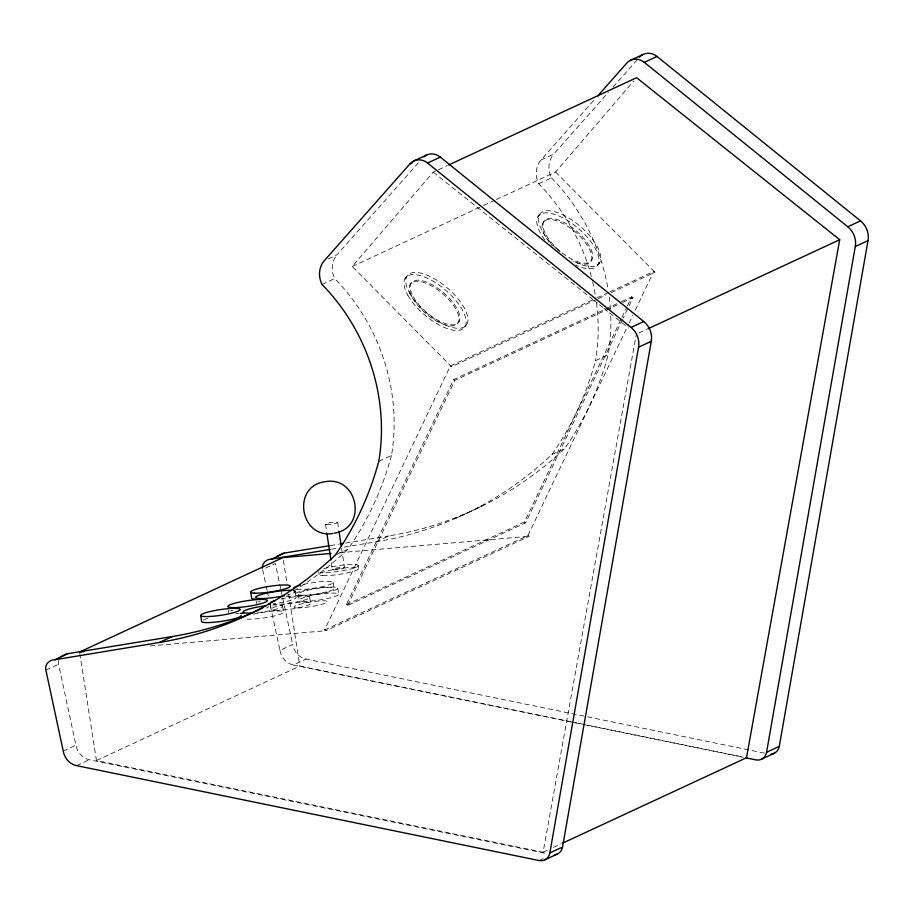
<?xml version="1.0" encoding="UTF-8"?>
<svg xmlns="http://www.w3.org/2000/svg" width="914" height="914" viewBox="0 0 914 914"><rect width="100%" height="100%" fill="white"/><g stroke="black" fill="none" stroke-linecap="round" stroke-linejoin="round"><path stroke-width="0.69" stroke-dasharray="4.57 3.43" d="M58.622 660.342L58.599 664.215L75.942 745.139A16.589 14.773 65.1 0 0 89.286 759.728L547.623 853.779M79.792 653.464L96.45 760.562L543.11 852.214L636.064 335.587M324.561 629.963L527.949 535.501L529.206 536.289L325.818 630.751L324.561 629.963L450.316 365.977L595.768 298.421M622.571 319.489L525.744 522.774L347.583 605.525L346.315 604.748L453.573 379.584L620.115 302.226M347.583 605.525L454.841 380.361L621.371 303.014M346.315 604.748L524.476 521.997L621.314 318.7M621.931 317.421L626.833 307.127M627.45 305.836L631.734 296.833L632.991 297.61L623.188 318.198M527.949 535.501L628.546 324.31M629.152 323.03L632.842 315.296M635.287 310.143L653.693 271.515L654.95 272.292L611.192 292.629M597.025 299.198L451.573 366.765L352.233 266.488L433.202 172.175L437.063 170.381M405.131 278.382L406.947 276.257M410.203 284.265L411.117 283.203M496.405 199.526L555.609 172.026L633.825 80.923M537.969 216.687L539.786 214.562M543.03 222.57L543.944 221.508M458.051 322.871L458.965 321.808M464.94 326.629L466.768 324.516M590.89 261.175L591.792 260.113M597.779 264.934L599.595 262.821M328.126 258.891L337.026 254.755L418.909 162.212M591.324 276.519A187.987 167.411 65.1 0 0 538.757 183.794A21.33 19 65.1 0 1 541.042 159.996L594.694 99.363M541.042 159.996L553.758 154.089L608.347 92.394M613.043 87.081L638.463 58.359M438.354 169.775L447.369 165.594M352.233 266.488L482.238 206.096M483.529 205.501L495.114 200.12M322.025 284.46L334.741 278.553A21.33 19 65.1 0 1 337.026 254.755M538.757 183.794L551.462 177.887A21.33 19 65.1 0 1 553.758 154.089M597.059 297.827L608.644 292.446M609.924 291.84L653.693 271.515M598.316 298.604L606.039 295.016M621.406 301.631L631.734 296.833M622.663 302.408L632.991 297.61M638.897 332.982L646.621 329.394M378.796 461.307L391.5 455.401A187.987 167.411 65.1 0 0 334.741 278.553M344.03 547.12L376.077 541.831A419.515 373.586 65.1 0 0 551.953 454.487A329.657 293.565 65.1 0 0 595.528 360.642L608.233 354.735A187.987 167.411 65.1 0 0 610.643 312.839M45.883 670.122L58.599 664.215M336.501 554.558L347.937 549.234A329.657 293.565 65.1 0 0 391.5 455.401M551.953 454.487L564.669 448.58A329.657 293.565 65.1 0 0 608.233 354.735M376.077 541.831L388.781 535.935A419.515 373.586 65.1 0 0 564.669 448.58M455.492 518.398L468.208 512.491M470.504 511.406L483.209 505.499M63.237 751.045L75.942 745.139M270.384 605.731L279.958 650.38L292.674 644.473A16.589 14.773 65.1 0 0 306.019 659.074L764.344 753.113M76.57 765.635L89.286 759.728M279.958 650.38A16.589 14.773 65.1 0 0 293.303 664.969L306.019 659.074M96.45 760.562L299.826 666.1L570.622 721.66M543.11 852.214L548.263 849.826M553.416 847.427L561.139 843.839M539.1 860.542L545.452 857.595M330.274 545.589L338.637 544.207M345.606 543.065L388.781 535.935M331.496 549.2L338.466 548.046M339.562 552.696L529.206 536.289M150.33 645.924L325.818 630.751M572.015 721.946L743.699 757.18M293.303 664.969L582.561 724.322M583.955 724.619L743.253 757.306M450.316 365.977L451.573 366.765M453.573 379.584L454.841 380.361M524.476 521.997L525.744 522.774M433.202 172.175L592.798 299.461M593.917 300.352L598.373 303.916M599.493 304.808L602.84 307.481M603.96 308.372L608.416 311.925M609.535 312.817L628.512 327.955M555.609 172.026L654.95 272.292M280.712 588.673L275.32 563.55L262.615 569.456L265.905 584.8M281.009 590.067L292.674 644.473M266.203 586.205L267.105 590.387M267.402 591.781L268.293 595.962M283.397 560.408L287.122 584.366M288.653 594.226L299.826 666.1M358.139 565.343L358.596 568.359M337.654 522.328L338.888 530.554M341.585 548.366L344.487 567.548M337.734 587.965L338.648 593.997M325.51 524.282L326.755 532.508M331.325 562.658L332.353 569.513M333.164 582.229L334.078 588.25M318.7 571.718L319.157 574.735M309.652 597.071L310.566 603.103M298.295 594.351L299.209 600.372M295.153 591.255L296.067 597.288M293.725 588.605L294.639 594.637M282.575 605.856L283.489 611.889M270.213 603.446L271.127 609.478M256.263 601.252L256.628 603.663M228.42 610.335L228.786 612.746M347.937 549.234A419.515 373.586 65.1 0 1 293.04 591.427M286.105 596.522A20.028 2.845 -8.6 0 1 295.005 598.67A20.028 2.845 -8.6 0 1 273.023 603.8M258.354 601.938A20.028 2.845 -8.6 0 1 260.444 601.115M238.748 613.5A20.028 2.845 -8.6 0 1 235.869 613.648M230.511 611.02A20.028 2.845 -8.6 0 1 232.602 610.198M268.225 606.37A20.028 2.845 -8.6 0 1 266.5 608.096M203.365 619.966A20.028 2.845 -8.6 0 1 208.312 618.275M253.521 614.139A20.028 2.845 -8.6 0 1 281.592 611.18A20.028 2.845 -8.6 0 1 270.727 616.744A20.028 2.845 -8.6 0 1 244.666 618.664M280.975 599.024A20.028 2.845 -8.6 0 1 307.138 596.282A20.028 2.845 -8.6 0 1 300.58 601.104A20.028 2.845 -8.6 0 1 273.777 604.314M303.197 584.469A20.028 2.845 -8.6 0 1 330.137 581.395A20.028 2.845 -8.6 0 1 324.504 586.16A20.028 2.845 -8.6 0 1 297.29 589.473M272.623 605.102A20.028 2.845 -8.6 0 1 280.769 607.627A20.028 2.845 -8.6 0 1 255.749 612.791M293.314 590.558A20.028 2.845 -8.6 0 1 286.893 595.094M323.876 568.737A20.028 2.845 -8.6 0 1 352.838 564.429A20.028 2.845 -8.6 0 1 350.976 568.896A20.028 2.845 -8.6 0 1 322.265 572.587M551.462 177.887A187.987 167.411 65.1 0 1 608.244 290.309M609.215 296.924A187.987 167.411 65.1 0 1 610.575 311.514M592.638 281.74A187.987 167.411 65.1 0 1 595.745 297.53M596.499 302.831A187.987 167.411 65.1 0 1 595.528 360.642M556.489 248.677A38.514 16.235 40.6 0 1 547.943 210.746A38.514 16.235 40.6 0 1 598.087 248.231A38.514 16.235 40.6 0 1 571.593 259.964M560.293 252.001A38.514 16.235 40.6 0 1 557.426 249.522M549.154 241.993A30.802 12.99 40.6 0 1 552.97 219.828A30.802 12.99 40.6 0 1 589.633 249.408A30.802 12.99 40.6 0 1 573.078 261.29M552.444 245.877A30.802 12.99 40.6 0 1 550.731 243.935M544.824 239.925A38.514 16.235 40.6 0 1 551.028 213.385A38.514 16.235 40.6 0 1 596.362 250.55A38.514 16.235 40.6 0 1 575.523 265.094M297.061 607.89A16.943 2.308 -9.3 0 0 325.91 602.886A16.943 2.308 -9.3 0 0 309.172 602.269A16.943 2.308 -9.3 0 0 297.061 607.89M322.722 575.603A20.028 2.845 -8.6 0 0 356.883 570.085A20.028 2.845 -8.6 0 0 337.038 568.965A20.028 2.845 -8.6 0 0 322.722 575.603M298.204 595.505A20.028 2.845 -8.6 0 0 332.353 589.976A20.028 2.845 -8.6 0 0 312.519 588.856A20.028 2.845 -8.6 0 0 298.204 595.505M302.774 601.241A20.028 2.845 -8.6 0 0 336.923 595.722A20.028 2.845 -8.6 0 0 317.089 594.603A20.028 2.845 -8.6 0 0 302.774 601.241M274.691 610.346A20.028 2.845 -8.6 0 0 308.841 604.828A20.028 2.845 -8.6 0 0 288.995 603.697A20.028 2.845 -8.6 0 0 274.691 610.346M301.86 595.22A20.028 2.845 -8.6 0 0 336.009 589.69A20.028 2.845 -8.6 0 0 316.175 588.57A20.028 2.845 -8.6 0 0 301.86 595.22M333.45 569.788A6.158 0.88 -8.6 0 0 343.961 568.085A6.158 0.88 -8.6 0 0 337.86 567.743A6.158 0.88 -8.6 0 0 333.45 569.788M326.606 524.556A6.158 0.88 -8.6 0 0 337.117 522.854A6.158 0.88 -8.6 0 0 331.017 522.511A6.158 0.88 -8.6 0 0 326.606 524.556M409.746 293.303A38.514 16.235 40.6 0 0 463.558 327.338A38.514 16.235 40.6 0 0 437.269 280.518A38.514 16.235 40.6 0 0 409.746 293.303M412.443 297.895A30.802 12.99 40.6 0 0 455.492 325.133A30.802 12.99 40.6 0 0 434.458 287.67A30.802 12.99 40.6 0 0 412.443 297.895M546.184 235.138A30.802 12.99 40.6 0 0 589.233 262.375A30.802 12.99 40.6 0 0 568.2 224.913A30.802 12.99 40.6 0 0 546.184 235.138M413.345 296.833A30.802 12.99 40.6 0 0 456.406 324.07A30.802 12.99 40.6 0 0 435.361 286.608A30.802 12.99 40.6 0 0 413.345 296.833M407.93 295.416A38.514 16.235 40.6 0 0 461.741 329.463A38.514 16.235 40.6 0 0 435.441 282.632A38.514 16.235 40.6 0 0 407.93 295.416"/><path stroke-width="1.37" d="M262.432 568.142C261.918 563.07 266.739 558.957 271.595 559.094L330.103 549.428M549.84 852.945L638.566 347.183A19.183 17.08 65.1 0 0 631.048 327.429L427.581 163.023A14.818 13.196 65.1 0 0 409.963 163.869L324.321 260.661A21.33 19 65.1 0 0 322.025 284.46A187.987 167.411 65.1 0 1 378.796 461.307A329.657 293.565 65.1 0 1 335.232 555.141A419.515 373.586 65.1 0 1 159.344 642.496L54.874 659.748C49.493 659.531 44.443 664.672 45.883 670.122L63.237 751.045A16.589 14.773 65.1 0 0 76.57 765.635L539.1 860.542A10.854 9.666 65.1 0 0 549.84 852.945L562.544 847.038L651.282 341.276A19.183 17.08 65.1 0 0 643.764 321.522L440.297 157.117A14.818 13.196 65.1 0 0 423.81 156.831M746.041 757.877L755.832 759.877A10.854 9.666 65.1 0 0 766.56 752.279L855.298 246.517A19.183 17.08 65.1 0 0 847.781 226.763L644.313 62.358A14.818 13.196 65.1 0 0 626.684 63.203L597.516 96.176M770.993 754.153A10.854 9.666 65.1 0 0 779.276 746.372L868.014 240.622A19.183 17.08 65.1 0 0 860.497 220.857L657.017 56.451A14.818 13.196 65.1 0 0 639.4 57.296M448.648 165L636.59 77.701L839.703 239.719L746.498 757.752L562.418 843.245M60.347 657.006L66.151 653.967L172.06 636.59A419.515 373.586 65.1 0 0 262.764 607.981M277.079 556.352L282.883 553.313L328.88 545.818M413.734 161.001L426.45 155.094M630.466 60.335L643.182 54.429M409.963 163.869L412.5 162.681M427.581 163.023L440.297 157.117M644.313 62.358L657.017 56.451M631.048 327.429L643.764 321.522M847.781 226.763L860.497 220.857M647.912 328.8L839.703 239.719M638.566 347.183L651.282 341.276M855.298 246.517L868.014 240.622M54.874 659.748L67.579 653.853M271.595 559.094L284.311 553.187M159.344 642.496L172.06 636.59M766.56 752.279L779.276 746.372M545.007 859.766L557.723 853.859M761.739 759.1L774.455 753.205M334.124 533.205C367.885 528.212 358.002 476.274 326.001 481.575C291.132 485.163 299.815 538.803 332.73 533.502M340.031 543.979L342.819 543.522M331.074 553.427L282.952 557.586L79.575 652.048L83.814 651.682M339.105 531.914L341.173 545.624M326.961 533.879L330.902 559.916M250.756 592.261L251.67 598.293A20.028 2.845 -8.6 0 0 255.235 599.161M200.726 615.659L201.64 621.691A20.028 2.845 -8.6 0 0 223.199 621.097A20.028 2.845 -8.6 0 0 241.079 615.316M562.544 847.038A10.854 9.666 65.1 0 1 554.261 854.819M270.464 604.085A20.028 2.845 -8.6 0 1 268.088 604.314M243.889 613.043A20.028 2.845 -8.6 0 1 240.245 613.397M270.213 603.446A20.028 2.845 -8.6 0 1 275.388 600.464M293.725 588.605A20.028 2.845 -8.6 0 1 300.398 585.189M253.098 612.997A20.028 2.845 -8.6 0 1 244.198 610.849A20.028 2.845 -8.6 0 1 266.18 605.719M284.391 595.677A20.028 2.845 -8.6 0 1 258.228 598.419A20.028 2.845 -8.6 0 1 264.786 593.597A20.028 2.845 -8.6 0 1 291.589 590.387M254.321 593.129A20.028 2.845 -8.6 0 0 288.47 587.611A20.028 2.845 -8.6 0 0 268.636 586.48A20.028 2.845 -8.6 0 0 254.321 593.129M231.436 607.582A20.028 2.845 -8.6 0 0 265.586 602.063A20.028 2.845 -8.6 0 0 245.752 600.932A20.028 2.845 -8.6 0 0 231.436 607.582M204.29 616.527A20.028 2.845 -8.6 0 0 238.44 611.009A20.028 2.845 -8.6 0 0 218.606 609.878A20.028 2.845 -8.6 0 0 204.29 616.527"/></g></svg>
